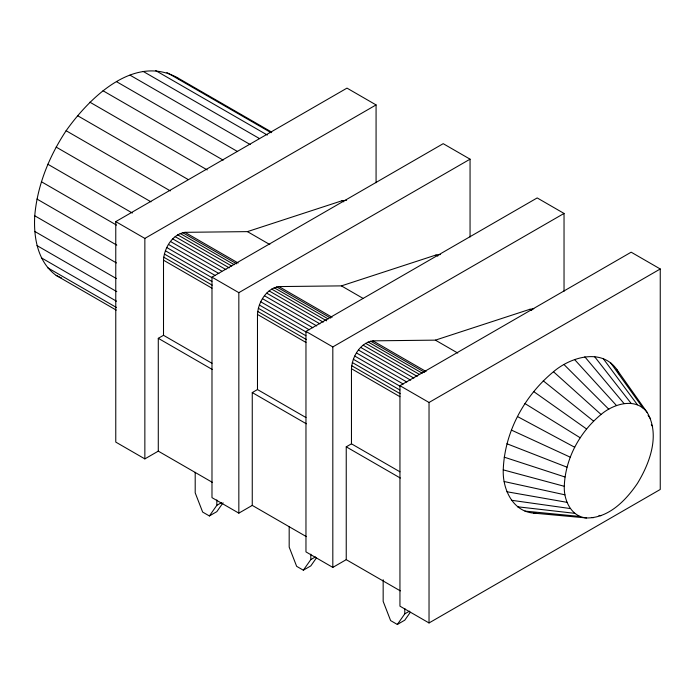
<?xml version="1.0" encoding="UTF-8"?>
<svg xmlns="http://www.w3.org/2000/svg" width="695" height="695" viewBox="0 0 695 695"><rect width="100%" height="100%" fill="white"/><g stroke="black" fill="none" stroke-linecap="round" stroke-linejoin="round"><path stroke-width="1.04" d="M211.984 363.294L163.507 335.303L163.507 260.199C164.185 248.124 172.23 234.285 184.992 232.33L247.429 231.626L341.949 200.768L346.623 200.247M305.965 417.547L257.48 389.556L257.48 314.453C258.166 302.377 266.211 288.547 278.964 286.583L341.41 285.88L435.93 255.03L440.595 254.509M399.946 471.809L351.462 443.818L351.462 368.715C352.139 356.639 360.192 342.8 372.946 340.845L435.391 340.142L529.911 309.284L533.83 308.762M503.25 469.872C504.57 431.942 524.456 395.716 553.481 371.738C570.421 357.239 601.236 347.709 616.673 369.28L647.323 412.665C660.198 435.218 649.842 463.052 637.393 483.459C625.821 500.47 608.638 518.27 586.537 517.957L533.638 513.11C512.536 511.459 502.485 488.715 503.25 469.872L564.288 486.3C563.732 500.096 571.082 516.75 586.537 517.957M564.288 486.3C565.261 458.535 579.812 432.021 601.062 414.472C613.459 403.847 636.021 396.871 647.323 412.665M116.239 310.109L56.156 275.411C37.617 261.972 33.456 237.247 34.75 215.78C37.348 185.235 49.31 156.149 66.121 130.73C89.342 97.978 133.562 54.271 176.877 77.388L271.702 132.128M195.199 472.305L195.199 492.851L202.662 512.076L209.377 515.951L216.831 505.334L221.497 502.641M223.052 502.798L216.831 511.642L209.377 515.951M289.181 526.567L289.181 547.104L296.643 566.329L303.35 570.204L310.813 559.597L315.478 556.904M316.407 557.937L310.813 565.895L303.35 570.204M383.162 579.743L383.162 601.366L390.616 620.592L397.332 624.466L404.794 613.85L409.451 611.166M410.389 612.199L404.794 620.157L397.332 624.466M212.357 482.356L158.286 451.142L144.855 458.891L115.77 442.098L115.77 221.618L346.987 88.117L376.073 104.919L376.073 182.733M115.77 221.618L144.855 238.411L376.073 104.919M306.339 536.618L252.259 505.395L238.837 513.145L211.984 497.646L211.984 277.166L443.202 143.674L470.055 159.172L470.055 236.995M158.286 451.142L158.286 338.317L163.507 335.303M211.984 277.166L238.837 292.664L470.055 159.172M400.32 590.872L346.24 559.657L332.818 567.407L305.965 551.899L305.965 331.419L537.183 197.927L564.036 213.435L564.036 291.248M252.259 505.395L252.259 392.571L257.48 389.556M305.965 331.419L332.818 346.927L564.036 213.435M399.946 385.682L631.164 252.189L660.25 268.982L660.25 489.462L429.032 622.955L399.946 606.162L399.946 385.682L429.032 402.474L660.25 268.982M346.24 559.657L346.24 446.833L351.462 443.818M533.638 513.11L535.776 513.023M524.96 511.103L580.177 516.489M591.428 517.471L593.565 517.679M517.471 506.777L574.696 513.318M598.942 515.421L601.062 515.673M511.39 500.261L570.247 508.549M506.916 491.756L566.972 502.329M504.17 481.522L564.966 494.831M504.17 457.145L564.966 476.987M506.916 443.749L566.972 467.179M511.39 430.075L570.247 457.171M56.156 275.411L61.594 278.052M517.471 416.54L574.696 447.259M166.904 72.541L271.12 132.71M155.567 70.534L267.288 135.038M143.153 71.411L259.574 138.626M130.017 75.156L250.191 144.543M341.949 200.768L343.817 201.845M435.93 255.03L437.789 256.108M529.911 309.284L531.771 310.361M116.517 81.663L237.629 151.588M103.008 90.75L223.182 160.137M89.872 102.174L207.232 169.928M77.466 115.622L188.249 179.588M247.429 231.626L269.808 244.544M341.41 285.88L362.86 298.268M435.391 340.142L457.77 353.06M66.121 130.73L170.336 190.899M56.156 147.088L150.98 201.828M184.992 232.33L238.133 263.005M278.964 286.583L332.106 317.267M372.946 340.845L426.087 371.53M182.646 232.625L236.717 263.848M276.619 286.887L330.698 318.102M370.6 341.141L424.68 372.364M180.179 233.468L234.25 264.682M274.16 287.721L328.231 318.944M368.133 341.983L422.213 373.206M177.659 234.823L231.739 266.037M271.641 289.077L326.65 320.838M365.622 343.339L419.693 374.553M175.166 236.647L229.246 267.87M269.147 290.91L323.227 322.132M363.129 345.172L417.2 376.386M47.833 164.237L132.328 213.026M172.768 238.906L225.91 269.591M266.75 293.168L319.891 323.844M360.731 347.422L413.873 378.106M170.527 241.521L221.809 271.128M264.508 295.783L316.72 325.929M358.49 350.037L410.702 380.182M168.511 244.432L218.864 273.491M262.493 298.685L312.837 327.753M356.474 352.947L406.818 382.015M166.783 247.533L215.259 275.524M260.755 301.795L309.24 329.786M354.737 356.048L403.222 384.04M165.375 250.756L211.992 277.67M259.357 305.018L305.974 331.932M353.338 359.272L399.955 386.185M41.379 181.725L116.491 225.084M164.35 254.005L211.897 281.458M258.323 308.259L305.878 335.711M352.304 362.521L399.851 389.973M163.716 257.176L212.201 285.167M257.697 311.438L306.174 339.429M351.679 365.7L400.155 393.683M163.507 260.199L211.984 288.19M257.48 314.453L305.965 342.444M351.462 368.715L399.946 396.706M36.983 199.065L116.786 245.135M34.75 215.78L116.43 262.945M34.75 231.426L116.43 278.591M36.983 245.578L116.786 291.648M41.379 257.836L116.491 301.196M47.833 267.87L116.369 307.442M158.286 338.317L212.357 369.531M252.259 392.571L306.339 423.794M346.24 446.833L400.32 478.047M524.96 403.56L580.177 437.763M533.638 391.528L586.537 428.954M543.247 380.817L593.565 421.109M553.481 371.738L601.062 414.472M176.877 77.388L178.389 78.761M564.036 364.58L608.785 409.225M574.591 359.55L616.508 405.55M584.825 356.813L624.006 403.534M594.425 356.439L631.034 403.265M651.337 424.68L652.605 426.382M603.104 358.446L637.393 404.733M610.601 362.773L642.875 407.904M648.096 415.393L650.598 418.894M616.673 369.28L619.167 374.006M429.032 402.474L429.032 622.955M404.794 608.446L404.794 613.85M332.818 346.927L332.818 567.407M310.813 554.193L310.813 559.597M238.837 292.664L238.837 513.145M216.831 499.931L216.831 505.334M144.855 238.411L144.855 458.891"/></g></svg>
